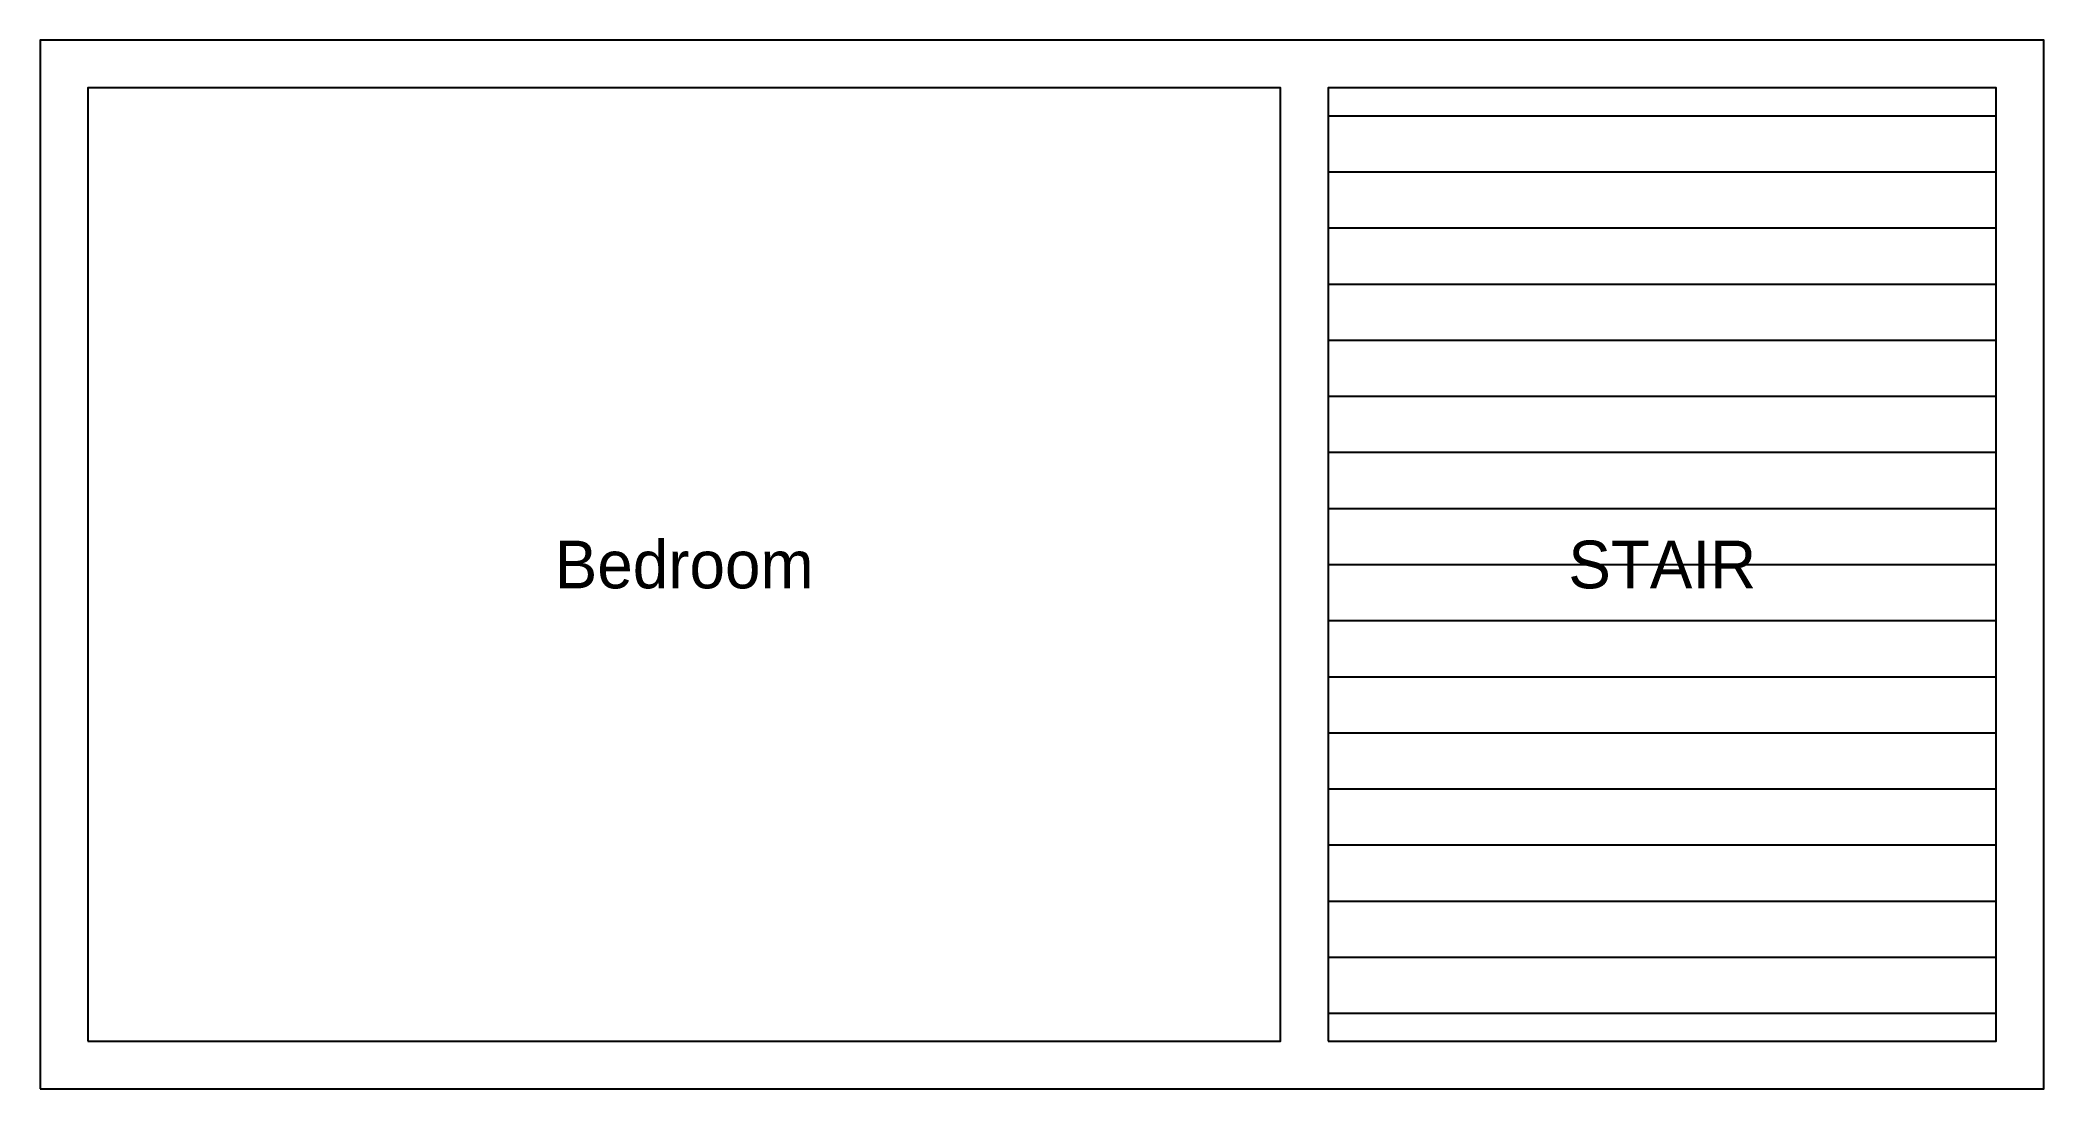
# Model space of a CAD drawing. Header units: millimetres. Extents: x -200 to 8200, y -200 to 4200.
import ezdxf
from ezdxf.enums import TextEntityAlignment as Align

# ---------------------------------------------------------------- set-up
doc = ezdxf.new("R2010")
doc.units = ezdxf.units.MM
for name, color, linetype in [('A-ANNO', 7, 'Continuous'), ('A-FLOR-STRS', 7, 'Continuous'), ('A-WALL', 7, 'Continuous')]:
    doc.layers.add(name, color=color, linetype=linetype)

msp = doc.modelspace()

# ---------------------------------------------------------------- linework, layer by layer
at = {"layer": 'A-FLOR-STRS'}
for p, q in [((5200, 3882.4), (8000, 3882.4)), ((5200, 3647.1), (8000, 3647.1)), ((5200, 3411.8), (8000, 3411.8)), ((5200, 3176.5), (8000, 3176.5)), ((5200, 2941.2), (8000, 2941.2)), ((5200, 2705.9), (8000, 2705.9)), ((5200, 2470.6), (8000, 2470.6)), ((5200, 2235.3), (8000, 2235.3)), ((5200, 2000), (8000, 2000)), ((5200, 1764.7), (8000, 1764.7)), ((5200, 1529.4), (8000, 1529.4)), ((5200, 1294.1), (8000, 1294.1)), ((5200, 1058.8), (8000, 1058.8)), ((5200, 823.5), (8000, 823.5)), ((5200, 588.2), (8000, 588.2)), ((5200, 352.9), (8000, 352.9)), ((5200, 117.6), (8000, 117.6))]:
    msp.add_line(p, q, dxfattribs=at)
at = {"layer": 'A-WALL'}
for points in [[(-200, -200), (8200, -200), (8200, 4200), (-200, 4200)], [(0, 0), (5000, 0), (5000, 4000), (0, 4000)], [(5200, 0), (8000, 0), (8000, 4000), (5200, 4000)]]:
    msp.add_lwpolyline(points, close=True, dxfattribs=at)

# ---------------------------------------------------------------- texts
at = {"layer": 'A-ANNO'}
for s, p in [('Bedroom', (2500, 2000)), ('STAIR', (6600, 2000))]:
    msp.add_text(s, height=200, dxfattribs=at).set_placement(p, align=Align.MIDDLE_CENTER)

doc.saveas('drawing.dxf')
